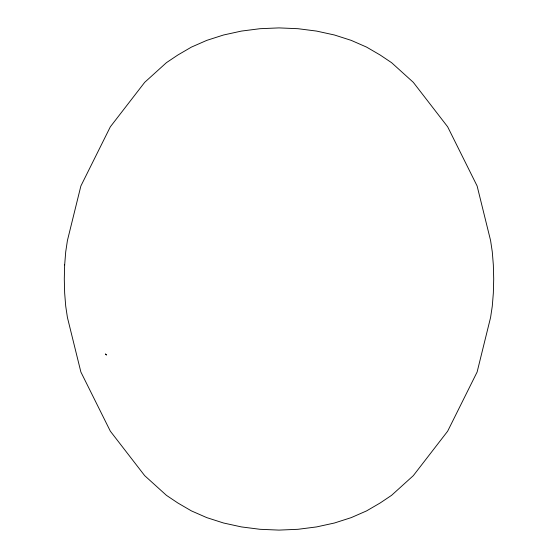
<?xml version="1.0" encoding="UTF-8"?>
<svg xmlns="http://www.w3.org/2000/svg" width="558" height="558" viewBox="0 0 558 558"><rect width="100%" height="100%" fill="white"/><g stroke="black" fill="none" stroke-linecap="round" stroke-linejoin="round"><path stroke-width="0.84" d="M64.658 264.917L64.296 279L64.658 293.083L65.725 306.202L67.42 317.474L80.875 372.005L110.338 431.188L144.696 475.667L166.423 495.33L177.8 502.96L191.436 510.905L206.788 517.629L223.563 523.006L241.426 526.919L260.028 529.298L279 530.1L297.972 529.298L316.574 526.919L334.437 523.006L351.212 517.629L366.564 510.905L380.2 502.96L391.577 495.33L413.304 475.667L447.662 431.188L477.125 372.005L490.58 317.474L492.275 306.202L493.342 293.083L493.704 279L493.342 264.917L492.275 251.798L490.58 240.526L477.125 185.995L447.662 126.812L413.304 82.333L391.577 62.67L380.2 55.04L366.564 47.095L351.212 40.371L334.437 34.994L316.574 31.081L297.972 28.702L279 27.9L260.028 28.702L241.426 31.081L223.563 34.994L206.788 40.371L191.436 47.095L177.8 55.04L166.423 62.67L144.696 82.333L110.338 126.812L80.875 185.995L67.42 240.526L65.725 251.798L64.658 264.917M105.595 354.051L106.32 354.937L105.595 354.051"/></g></svg>
